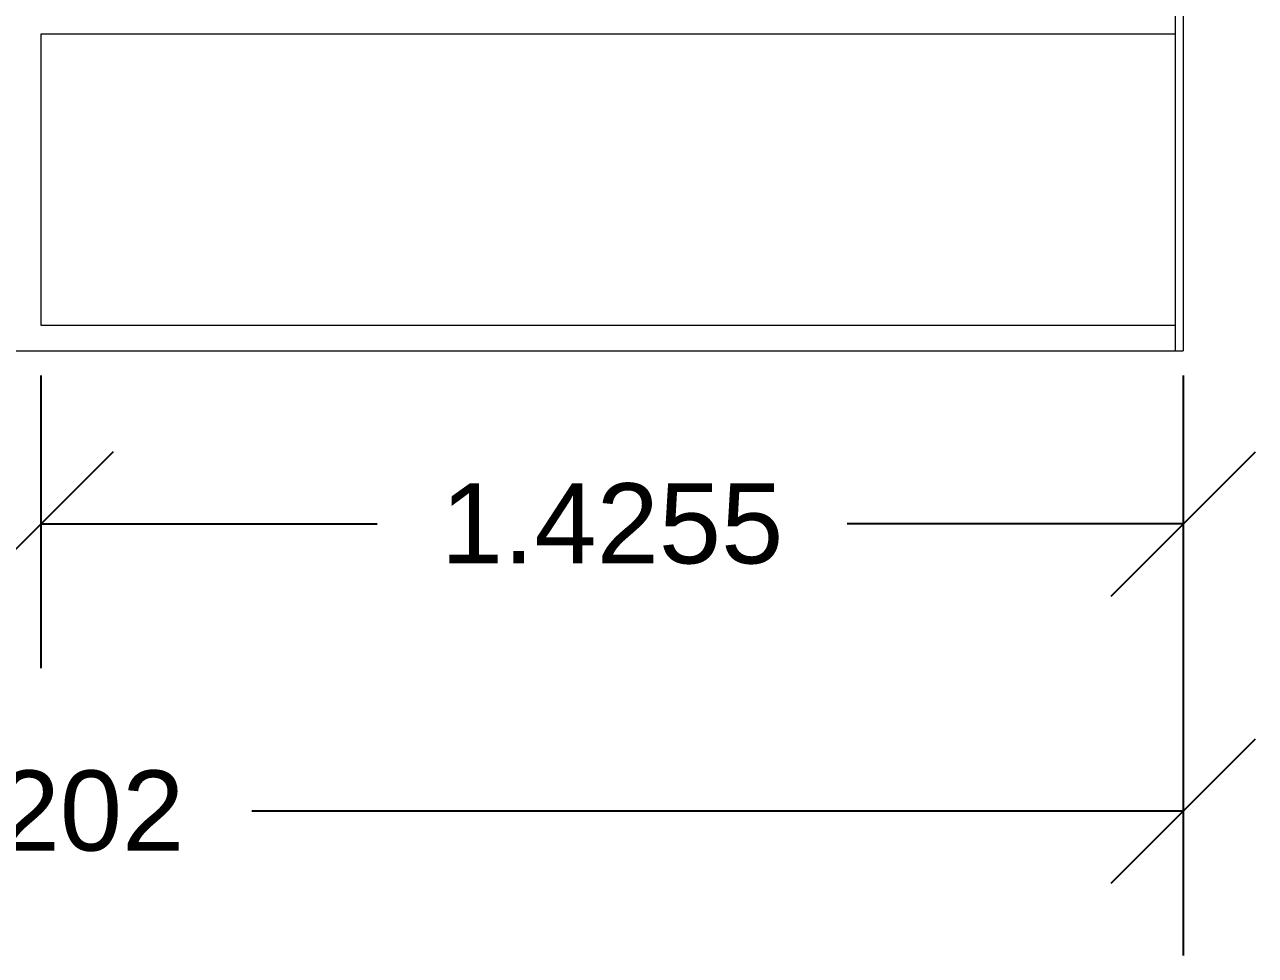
# Model space of a CAD drawing. Header units: inches. Extents: x 16.4 to 39.1, y 11.1 to 26.9.
# Drawn here: x 20.744 to 22.28, y 18.84 to 20.002 of the extents above; entities that cross this region are included whole.
import ezdxf

# ---------------------------------------------------------------- set-up
doc = ezdxf.new("R2010")
doc.units = ezdxf.units.IN
doc.header["$MEASUREMENT"] = 0
doc.styles.get("Standard").update_dxf_attribs({"font": 'arial.ttf'})
doc.dimstyles.get("Standard").update_dxf_attribs({"dimtxt": 0.1, "dimasz": 0.18, "dimexe": 0.18, "dimexo": 0.0625, "dimgap": 0.09, "dimtad": 0, "dimtoh": 1, "dimdec": 4, "dimzin": 0, "dimdsep": 46, "dimtxsty": 'Standard', "dimblk": 'OBLIQUE', "dimcen": 0.09, "dimadec": 0, "dimazin": 0, "dimtfac": 1, "dimtdec": 4, "dimtofl": 0, "dimtmove": 0, "dimatfit": 3, "dimldrblk": 'OBLIQUE', "dimfxl": 1, "dimtolj": 1, "dimtzin": 0, "dimarcsym": 0})

# ---------------------------------------------------------------- blocks, each defined once
blk = doc.blocks.new('_Oblique')
at = {"color": 0, "linetype": 'ByBlock', "lineweight": -2}
blk.add_line((-0.5, -0.5), (0.5, 0.5), dxfattribs=at)
blk = doc.blocks.new('*D6')
at = {"color": 0, "lineweight": -2, "transparency": 16777216}
for p, q in [((19.2701, 19.5322), (19.2701, 18.8403)), ((22.1902, 19.5322), (22.1902, 18.8403)), ((19.2701, 19.0203), (20.4322, 19.0203)), ((22.1902, 19.0203), (21.028, 19.0203))]:
    blk.add_line(p, q, dxfattribs=at)
at = {"layer": 'Defpoints', "color": 0, "lineweight": 9, "transparency": 16777216}
for p in [(19.2701, 19.5947), (22.1902, 19.5947), (19.2701, 19.0203)]:
    blk.add_point(p, dxfattribs=at)
at = {"color": 0, "lineweight": -2, "transparency": 16777216, "xscale": 0.18, "yscale": 0.18, "zscale": 0.18, "rotation": 180}
blk.add_blockref('_Oblique', (19.2701, 19.0203), dxfattribs=at)
at = {"color": 0, "lineweight": -2, "transparency": 16777216, "xscale": 0.18, "yscale": 0.18, "zscale": 0.18}
blk.add_blockref('_Oblique', (22.1902, 19.0203), dxfattribs=at)
at = {"color": 0, "lineweight": 9, "transparency": 16777216, "insert": (20.7301, 19.0203), "char_height": 0.1, "attachment_point": 5}
blk.add_mtext('\\A1;2.9202', dxfattribs=at)
blk = doc.blocks.new('*D7')
at = {"color": 0, "lineweight": -2, "transparency": 16777216}
for p, q in [((20.7648, 19.5639), (20.7648, 19.1986)), ((22.1902, 19.5639), (22.1902, 19.1986)), ((20.7648, 19.3786), (21.1842, 19.3786)), ((22.1902, 19.3786), (21.7707, 19.3786))]:
    blk.add_line(p, q, dxfattribs=at)
at = {"layer": 'Defpoints', "color": 0, "lineweight": 9, "transparency": 16777216}
for p in [(20.7648, 19.6264), (22.1902, 19.6264), (22.1902, 19.3786)]:
    blk.add_point(p, dxfattribs=at)
at = {"color": 0, "lineweight": -2, "transparency": 16777216, "xscale": 0.18, "yscale": 0.18, "zscale": 0.18, "rotation": 180}
blk.add_blockref('_Oblique', (20.7648, 19.3786), dxfattribs=at)
at = {"color": 0, "lineweight": -2, "transparency": 16777216, "xscale": 0.18, "yscale": 0.18, "zscale": 0.18}
blk.add_blockref('_Oblique', (22.1902, 19.3786), dxfattribs=at)
at = {"color": 0, "lineweight": 9, "transparency": 16777216, "insert": (21.4775, 19.3786), "char_height": 0.1, "attachment_point": 5}
blk.add_mtext('\\A1;1.4255', dxfattribs=at)

msp = doc.modelspace()

# ---------------------------------------------------------------- linework, layer by layer
at = {"lineweight": 9}
for p, q in [((22.18021, 21.39173), (22.18021, 19.59468)), ((22.19021, 21.39173), (22.19021, 19.59468)), ((20.76476, 19.98945), (20.76476, 19.62637)), ((22.18021, 19.98945), (20.76476, 19.98945)), ((22.18021, 19.98945), (20.76476, 19.98945)), ((20.76476, 19.98945), (20.76476, 19.62637)), ((20.76476, 19.62637), (22.18021, 19.62637)), ((19.27005, 19.59468), (22.19021, 19.59468))]:
    msp.add_line(p, q, dxfattribs=at)

# ---------------------------------------------------------------- dimensions: what is measured, and where the dimension line sits
at = {"color": 41, "lineweight": 9, "true_color": 0xf4ee51}
for base, p1, p2, picture, middle in [((22.190211, 19.378621), (20.76476, 19.62637), (22.190211, 19.62637), '*D7', (21.477485, 19.378621)), ((19.27005, 19.02034), (22.19021, 19.59468), (19.27005, 19.59468), '*D6', (20.73013, 19.02034))]:
    dim = msp.add_linear_dim(base=base, p1=p1, p2=p2, dimstyle='Standard', dxfattribs=at)
    dim.commit()
    dim.dimension.update_dxf_attribs({"geometry": picture, "text_midpoint": middle})

doc.saveas('drawing.dxf')
